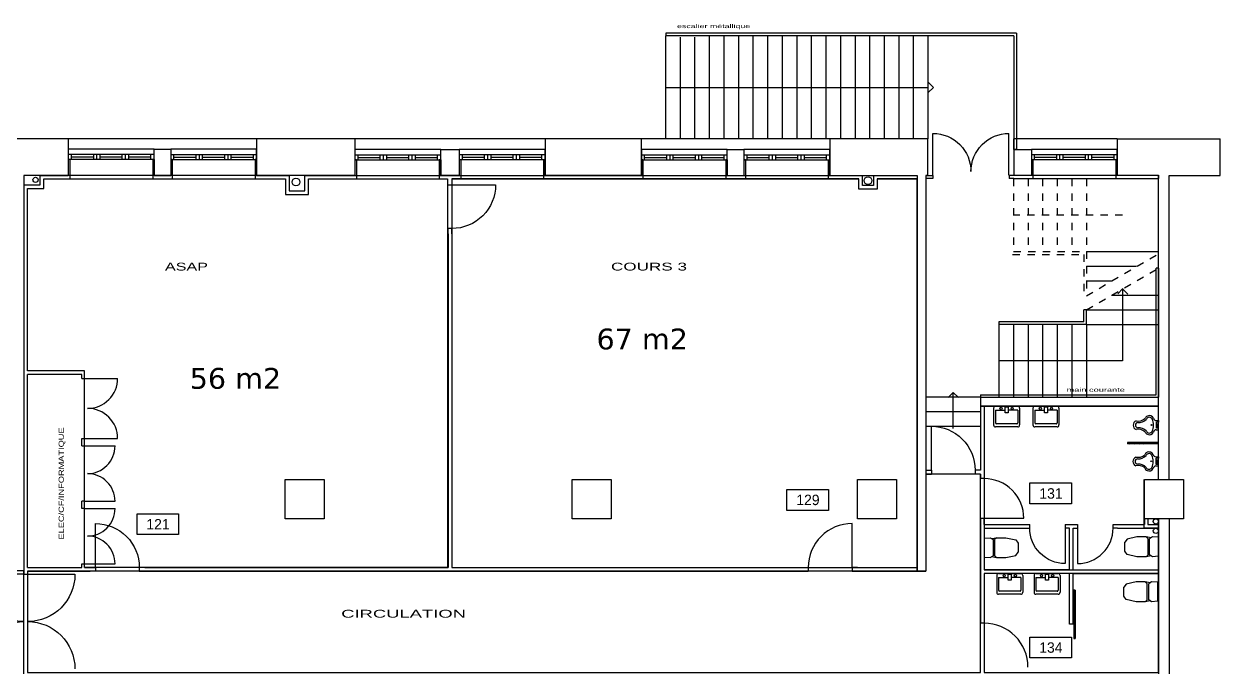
# Model space of a CAD drawing. Extents: x -18.1 to 35.5, y -13.5 to 10.2.
# Drawn here: x 12.5 to 35.47, y -2.19 to 10.15 of the extents above; entities that cross this region are included whole.
import ezdxf

# ---------------------------------------------------------------- set-up
doc = ezdxf.new("R2010")
doc.units = 0
doc.header["$MEASUREMENT"] = 0
doc.linetypes.add('_DASHED', pattern=[0.282222, 0.141111, -0.141111])
doc.linetypes.add('TRAIT_PLEIN', pattern=[0])
for name, color, linetype in [('CAPACITE', 5, 'CONTINUOUS'), ('CLOIS1', 2, 'TRAIT_PLEIN'), ('ESCALIERS', 3, 'TRAIT_PLEIN'), ('MURS1', 7, 'TRAIT_PLEIN'), ('PORTE', 3, 'TRAIT_PLEIN'), ('SANITAIRE', 6, 'TRAIT_PLEIN'), ('SPACES', 150, 'TRAIT_PLEIN'), ('TEXTES', 6, 'TRAIT_PLEIN'), ('VITRE', 1, 'TRAIT_PLEIN')]:
    doc.layers.add(name, color=color, linetype=linetype)

msp = doc.modelspace()

# ---------------------------------------------------------------- hatches: boundary and pattern name
at = {"layer": 'CLOIS1'}
h = msp.add_hatch(dxfattribs=at)
h.set_pattern_fill('ANSI31', color=256, scale=0.5, style=0)
edge = h.paths.add_edge_path()
edge.add_line((34.29167, 2.12256), (33.69271, 2.12256))
edge.add_line((33.69271, 2.12256), (33.69271, 2.09256))
edge.add_line((34.29167, 2.09256), (33.69271, 2.09256))
edge.add_line((34.29167, 2.09256), (34.29167, 2.12256))

# ---------------------------------------------------------------- linework, layer by layer
for p, q in [((13.38043, 7.54966), (13.35043, 7.54966)), ((13.35043, 7.54966), (13.35043, 7.24966)), ((13.38043, 7.54966), (13.38043, 7.17966)), ((15.00043, 7.54966), (14.97043, 7.54966)), ((14.97043, 7.54966), (14.97043, 7.17966)), ((15.00043, 7.54966), (15.00043, 7.24966)), ((15.34751, 7.54966), (15.31751, 7.54966)), ((15.31751, 7.54966), (15.31751, 7.24701)), ((15.34751, 7.54966), (15.34751, 7.17966)), ((16.96752, 7.54966), (16.93752, 7.54966)), ((16.93752, 7.54966), (16.93752, 7.17966)), ((16.96752, 7.54966), (16.96752, 7.24966)), ((18.88593, 7.54259), (18.85593, 7.54259)), ((18.85593, 7.54259), (18.85593, 7.24701)), ((18.88593, 7.54259), (18.88593, 7.17966)), ((20.50593, 7.54259), (20.47593, 7.54259)), ((20.47593, 7.54259), (20.47593, 7.17966)), ((20.50593, 7.54259), (20.50593, 7.24259)), ((20.88673, 7.54259), (20.85673, 7.54259)), ((20.85673, 7.54259), (20.85673, 7.24259)), ((20.88673, 7.54259), (20.88673, 7.17966)), ((22.50673, 7.54259), (22.47673, 7.54259)), ((22.47673, 7.54259), (22.47673, 7.17966)), ((22.50673, 7.54259), (22.50673, 7.24966)), ((24.38751, 7.54259), (24.35751, 7.54259)), ((24.35751, 7.54259), (24.35751, 7.24259)), ((24.38751, 7.54259), (24.38751, 7.17966)), ((26.00751, 7.54259), (25.97751, 7.54259)), ((25.97751, 7.54259), (25.97751, 7.17966)), ((26.00751, 7.54259), (26.00751, 7.24259)), ((26.35751, 7.54259), (26.32751, 7.54259)), ((26.32751, 7.54259), (26.32751, 7.24966)), ((26.35751, 7.54259), (26.35751, 7.17966)), ((27.94751, 7.54259), (27.94751, 7.17966)), ((27.94751, 7.54259), (27.97751, 7.54259)), ((27.97751, 7.54259), (27.97751, 7.24259)), ((31.8475, 7.54259), (31.87751, 7.54259)), ((31.84751, 7.5426), (31.84751, 7.25008)), ((31.87751, 7.54259), (31.87751, 7.18455)), ((33.4975, 7.54259), (33.4675, 7.54259)), ((33.4675, 7.54259), (33.4675, 7.18455)), ((33.4975, 7.54259), (33.4975, 7.25008)), ((12.81148, 7.06591), (12.81148, 7.24701)), ((12.81148, 7.24701), (13.35043, 7.24701)), ((12.88148, 6.9959), (12.88148, 7.17966)), ((12.88148, 7.17966), (13.38043, 7.17966)), ((13.35043, 7.24966), (13.35043, 7.24966)), ((13.38043, 7.17966), (14.97043, 7.17966)), ((14.97043, 7.17966), (15.34751, 7.17966)), ((15.00043, 7.24701), (15.31751, 7.24701)), ((15.34751, 7.17966), (16.93167, 7.17966)), ((16.93167, 7.17966), (17.51954, 7.17966)), ((16.96752, 7.24701), (17.58954, 7.24701)), ((17.51954, 7.17966), (17.51954, 6.8819)), ((17.58954, 7.24701), (17.58954, 6.9519)), ((17.89252, 6.9519), (17.89252, 7.24701)), ((17.89252, 7.24701), (18.85593, 7.24701)), ((17.96252, 6.8819), (17.96278, 7.17966)), ((17.96278, 7.17966), (18.88593, 7.17966)), ((18.88593, 7.17966), (20.47593, 7.17966)), ((20.47593, 7.17966), (20.63628, 7.17966)), ((20.85673, 7.24259), (20.50593, 7.24259)), ((20.63628, 7.17966), (20.63628, 7.06815)), ((20.71593, 7.24259), (20.64593, 7.24259)), ((20.71593, 7.17966), (20.71593, 7.06815)), ((20.71593, 7.17966), (20.88673, 7.17966)), ((20.88673, 7.17966), (22.47673, 7.17966)), ((22.47673, 7.17966), (24.35751, 7.17966)), ((22.50672, 7.24259), (22.50672, 7.24259)), ((24.35751, 7.24259), (22.50672, 7.24259)), ((22.50674, 7.24259), (24.35751, 7.24259)), ((24.35751, 7.24966), (24.35751, 7.24966)), ((24.35751, 7.24259), (24.35751, 7.24259)), ((24.35751, 7.17966), (24.38751, 7.17966)), ((24.38751, 7.17966), (25.97751, 7.17966)), ((25.97751, 7.17966), (26.00751, 7.17966)), ((25.97917, 7.17966), (26.35751, 7.17966)), ((26.00751, 7.24259), (26.32751, 7.24259)), ((26.35751, 7.17966), (27.94751, 7.17966)), ((27.94751, 7.17966), (28.53229, 7.17966)), ((27.97751, 7.24259), (28.603, 7.24259)), ((28.533, 6.98587), (28.53229, 7.17966)), ((28.603, 7.05587), (28.603, 7.24259)), ((28.81585, 7.24259), (28.81585, 7.05587)), ((28.81585, 7.24259), (29.65251, 7.24259)), ((28.88711, 7.17966), (28.88585, 6.98587)), ((28.88711, 7.17941), (29.65251, 7.17964)), ((29.65251, 7.24259), (29.65253, 7.17964)), ((29.82251, 7.24701), (29.95714, 7.24701)), ((29.82251, 7.24701), (29.82251, 7.18455)), ((29.95714, 7.18455), (29.82251, 7.18455)), ((29.95714, 7.24701), (29.95714, 7.18455)), ((31.41892, 7.25008), (31.84751, 7.25008)), ((31.41892, 7.25008), (31.41892, 7.18455)), ((31.41892, 7.25008), (31.50719, 7.25008)), ((31.51251, 7.18455), (31.41892, 7.18455)), ((31.50719, 7.25008), (31.51251, 7.25008)), ((31.51251, 7.25008), (31.84751, 7.25008)), ((31.51251, 7.18455), (31.87987, 7.18455)), ((31.87987, 7.18455), (34.29251, 7.18455)), ((33.4975, 7.25008), (34.29251, 7.25008)), ((34.29251, 7.25008), (34.29251, 7.18455)), ((12.49752, 7.06591), (12.81148, 7.06591)), ((12.49752, 7.06591), (12.49752, -0.40799)), ((12.56752, 6.9959), (12.88148, 6.9959)), ((12.56752, 3.49597), (12.56752, 6.9959)), ((17.58954, 6.9519), (17.89252, 6.9519)), ((20.63628, 7.06815), (20.71593, 7.06815)), ((28.88585, 6.98587), (28.533, 6.98587)), ((28.81585, 7.05587), (28.603, 7.05587)), ((17.51954, 6.8819), (17.96252, 6.8819)), ((20.71593, 6.22761), (20.64593, 6.22761)), ((20.64593, 6.12259), (20.64593, 6.22761)), ((20.71593, 6.12259), (20.71593, 6.22761)), ((20.64593, 6.12259), (20.64593, -0.27729)), ((20.71593, 6.12259), (20.71593, -0.27729)), ((13.66368, 3.49597), (12.56752, 3.49597)), ((13.66368, 3.35122), (13.66368, 3.49597)), ((12.56752, -0.27729), (12.56752, 3.42597)), ((13.61119, 3.42597), (12.56752, 3.42597)), ((13.61119, 3.35122), (13.61119, 3.42597)), ((13.61119, 3.35122), (13.66368, 3.35122)), ((30.94075, 2.81749), (30.87075, 2.81749)), ((30.87075, 2.81749), (30.87075, 1.59046)), ((30.94075, 2.81749), (30.94075, 1.52046)), ((13.61119, 2.19745), (13.66368, 2.19745)), ((13.61119, 2.05388), (13.61119, 2.19745)), ((13.66368, 2.05388), (13.66368, 2.19745)), ((33.69271, 2.12256), (33.69271, 2.09256)), ((34.29167, 2.12256), (33.69271, 2.12256)), ((34.29167, 2.09256), (33.69271, 2.09256)), ((34.29167, 2.09256), (34.29167, 2.12256)), ((13.61119, 2.05388), (13.66368, 2.05388)), ((29.82251, 1.59046), (29.82251, 1.59046)), ((29.82251, 1.59046), (29.82251, 1.51081)), ((29.82251, 1.59046), (29.92695, 1.59046)), ((29.82251, 1.52046), (29.82251, 1.52046)), ((29.82251, 1.51081), (29.92695, 1.51081)), ((29.92695, 1.59046), (29.92695, 1.51081)), ((30.87075, 1.59046), (30.76749, 1.59046)), ((30.76749, 1.59046), (30.76749, 1.51081)), ((30.87075, 1.51081), (30.76749, 1.51081)), ((30.87075, 1.51081), (30.87075, 1.42545)), ((30.94075, 1.42545), (30.87075, 1.42545)), ((30.94075, 1.52046), (30.94075, 1.42545)), ((13.66368, 0.99153), (13.61119, 0.99153)), ((13.61119, 0.85388), (13.61119, 0.99153)), ((13.66368, 0.85388), (13.66368, 0.99153)), ((13.66368, 0.85388), (13.61119, 0.85388)), ((30.87075, 0.66495), (30.87075, -1.24548)), ((30.87075, 0.66495), (30.94075, 0.66495)), ((30.94075, 0.54611), (30.94075, 0.66495)), ((30.94075, 0.54611), (31.73102, 0.54611)), ((30.94075, 0.47611), (30.94075, -0.32454)), ((30.94075, 0.47611), (31.73102, 0.47611)), ((31.73102, 0.54611), (31.81603, 0.54611)), ((31.73102, 0.47611), (31.81603, 0.47611)), ((31.81603, 0.47611), (31.81603, 0.54611)), ((32.49647, 0.54611), (32.49647, 0.47611)), ((32.49647, 0.54611), (32.73556, 0.54611)), ((32.58102, 0.47611), (32.49647, 0.47611)), ((32.58102, 0.54611), (32.65102, 0.54611)), ((32.58102, -0.32454), (32.58102, 0.47611)), ((32.65101, 0.47611), (32.73556, 0.47611)), ((32.65102, -0.32454), (32.65102, 0.47611)), ((32.73556, 0.54611), (32.73556, 0.47611)), ((33.416, 0.47611), (33.416, 0.54611)), ((33.416, 0.54611), (34.01751, 0.54611)), ((33.50102, 0.47611), (33.416, 0.47611)), ((33.50102, 0.47611), (34.29252, 0.47611)), ((34.08751, 0.65701), (34.01751, 0.65701)), ((34.01751, 0.65701), (34.01751, 0.54611)), ((34.08751, 0.65701), (34.08751, 0.54611)), ((34.08751, 0.54611), (34.29252, 0.54611)), ((34.29252, 0.47611), (34.29252, 0.54611)), ((13.61119, -0.20847), (13.66368, -0.20847)), ((13.61119, -0.21007), (13.61119, -0.20847)), ((13.61119, -0.27729), (13.61119, -0.21007)), ((13.66368, -0.21066), (13.66368, -0.20847)), ((13.66368, -0.27729), (13.66368, -0.21066)), ((12.49752, -0.40799), (12.56752, -0.40799)), ((12.56752, -0.27729), (13.61119, -0.27729)), ((12.56752, -0.34729), (13.76751, -0.34729)), ((12.56752, -0.34729), (12.56752, -0.40799)), ((13.59092, -0.27729), (13.59092, -0.27729)), ((13.66368, -0.27729), (13.76751, -0.27729)), ((13.76751, -0.27729), (13.87195, -0.27729)), ((13.87195, -0.34729), (13.76751, -0.34729)), ((13.87195, -0.27729), (13.87195, -0.34729)), ((14.81751, -0.27729), (14.7125, -0.27729)), ((14.7125, -0.27729), (14.7125, -0.34729)), ((14.7125, -0.34729), (14.81751, -0.34729)), ((14.81751, -0.27729), (20.64593, -0.27729)), ((14.81751, -0.34729), (27.56253, -0.34729)), ((20.71593, -0.27729), (27.45752, -0.27729)), ((27.45752, -0.27729), (27.56253, -0.27729)), ((27.56253, -0.27729), (27.56253, -0.34729)), ((28.50751, -0.27729), (28.40308, -0.27729)), ((28.40308, -0.27729), (28.40308, -0.34729)), ((28.40308, -0.34729), (29.65184, -0.34729)), ((28.50751, -0.27729), (29.65184, -0.27729)), ((29.65184, -0.34729), (29.65184, -0.27729)), ((32.58102, -0.32454), (30.94075, -0.32454)), ((30.94075, -0.39454), (30.94075, -1.24548)), ((32.58102, -0.39454), (30.94075, -0.39454)), ((32.58102, -1.36718), (32.58102, -0.39454)), ((32.65102, -0.32454), (34.29252, -0.32454)), ((32.65102, -1.36718), (32.65102, -0.39454)), ((32.65102, -0.39454), (34.29252, -0.39454)), ((34.29252, -0.39454), (34.29252, -0.32454)), ((30.87075, -1.24548), (30.87075, -1.3505)), ((30.94075, -1.3505), (30.87075, -1.3505)), ((30.94075, -1.24548), (30.94075, -1.3505)), ((32.65102, -1.36718), (32.58102, -1.36718))]:
    msp.add_line(p, q, dxfattribs=at)
for centre, major_axis, start_param, end_param in [((12.72129, 7.16054), (-0.03536, 0.03536), -0.78539816, 5.49778714), ((17.72295, 7.11913), (-0.05303, 0.05303), -0.78539816, 5.49778714), ((28.71003, 7.14608), (-0.05303, 0.05303), -0.78539816, 5.49778714), ((34.23701, 0.60343), (0.03536, 0.03536), 0.7853981633975377, 7.068583470577124), ((34.23896, 0.42356), (0.03536, 0.03536), 0.7853981633975381, 7.068583470577124)]:
    msp.add_ellipse(centre, major_axis=major_axis, ratio=1, start_param=start_param, end_param=end_param, dxfattribs=at)
at = {"layer": 'ESCALIERS'}
for p, q in [((24.82693, 9.97615), (24.82693, 9.92615)), ((31.56251, 9.97615), (24.82693, 9.97615)), ((24.82693, 7.94701), (24.82693, 9.92615)), ((31.51251, 9.92615), (24.82693, 9.92615)), ((25.10693, 7.94701), (25.10693, 9.89864)), ((25.38693, 7.94701), (25.38693, 9.89864)), ((25.66693, 7.94701), (25.66693, 9.92615)), ((25.94693, 7.94701), (25.94693, 9.92615)), ((26.22693, 7.94701), (26.22693, 9.92615)), ((26.50693, 7.94701), (26.50693, 9.92615)), ((26.78693, 7.94701), (26.78693, 9.92615)), ((27.06693, 7.94701), (27.06693, 9.92615)), ((27.34693, 7.94701), (27.34693, 9.92615)), ((27.62693, 7.94701), (27.62693, 9.92615)), ((27.90693, 7.94701), (27.90693, 9.92615)), ((28.18693, 7.94701), (28.18693, 9.92615)), ((28.46693, 7.94701), (28.46693, 9.92615)), ((28.74693, 7.94701), (28.74693, 9.92615)), ((29.02693, 7.94701), (29.02693, 9.92615)), ((29.30693, 7.94701), (29.30693, 9.92615)), ((29.58693, 7.94701), (29.58693, 9.92615)), ((29.86692, 7.94701), (29.86692, 9.92615)), ((31.51251, 9.92615), (31.51251, 7.75099)), ((31.56251, 9.97615), (31.56251, 7.75099)), ((29.96693, 8.93658), (29.85947, 9.04403)), ((24.82693, 8.93658), (29.86692, 8.93658)), ((29.96693, 8.93658), (29.86692, 8.8364)), ((31.51251, 7.75099), (31.56251, 7.75099)), ((32.90362, 5.78455), (34.29473, 5.78455)), ((32.90362, 5.50455), (33.86789, 5.50455)), ((34.29473, 5.46546), (34.24473, 5.46546)), ((34.24473, 3.03749), (34.24473, 5.46546)), ((34.29473, 2.98749), (34.29473, 5.46546)), ((32.89917, 5.22455), (33.39397, 5.22455)), ((33.59942, 5.07375), (33.59942, 3.68749)), ((33.38859, 4.94749), (34.29473, 4.94749)), ((32.90362, 4.66749), (32.85362, 4.66749)), ((32.85362, 4.43749), (32.85362, 4.66749)), ((32.90362, 4.66749), (34.29473, 4.66749)), ((32.90362, 4.38749), (32.90362, 4.66749)), ((31.22255, 4.43749), (31.22255, 4.38749)), ((32.85362, 4.43749), (31.22255, 4.43749)), ((31.22255, 4.38749), (31.22255, 2.98749)), ((32.90362, 4.38749), (31.22255, 4.38749)), ((31.50362, 4.38749), (31.50362, 2.98749)), ((31.78362, 4.38749), (31.78362, 2.98749)), ((31.78362, 4.38749), (31.78362, 2.98749)), ((32.06362, 4.38749), (32.06362, 2.98749)), ((32.34362, 4.38749), (32.34362, 2.98749)), ((32.62362, 4.38749), (32.62362, 2.98749)), ((32.89917, 4.38749), (34.29473, 4.38749)), ((32.90362, 4.38749), (32.90362, 2.98749)), ((33.59942, 3.68749), (31.23523, 3.68749)), ((30.8737, 2.98749), (29.82251, 2.98749)), ((30.3481, 3.08263), (30.2518, 2.98633)), ((30.3481, 2.38749), (30.3481, 3.08263)), ((30.3481, 3.08263), (30.44525, 2.98549)), ((30.8737, 3.03749), (30.8737, 2.98749)), ((30.8737, 3.03749), (34.24473, 3.03749)), ((30.8737, 2.98749), (34.29473, 2.98749)), ((30.8737, 2.70749), (29.82251, 2.70749)), ((30.8737, 2.42749), (29.82251, 2.42749))]:
    msp.add_line(p, q, dxfattribs=at)
at = {"layer": 'ESCALIERS', "linetype": '_DASHED'}
for p, q in [((31.50362, 7.18455), (31.50362, 5.78455)), ((31.78362, 7.18455), (31.78362, 5.78455)), ((32.06362, 7.18455), (32.06362, 5.78455)), ((32.34362, 7.18455), (32.34362, 5.78455)), ((32.62362, 7.18455), (32.62362, 5.78455)), ((32.90362, 7.18455), (32.90362, 5.78455)), ((33.59942, 6.48455), (31.50362, 6.48455)), ((31.50362, 5.78455), (32.90362, 5.78455)), ((32.90362, 5.78455), (32.90362, 4.93783)), ((32.90362, 4.93783), (34.31095, 5.75036)), ((31.48801, 5.72993), (32.85362, 5.72993)), ((32.85362, 5.72993), (32.85362, 4.89321)), ((32.90362, 4.66749), (34.31095, 5.48001)), ((33.60729, 5.07375), (33.48451, 4.95097)), ((33.59845, 5.06865), (33.71999, 4.94711))]:
    msp.add_line(p, q, dxfattribs=at)
at = {"layer": 'MURS1'}
for p, q in [((12.49752, 7.94755), (10.33752, 7.94755)), ((13.34752, 7.94701), (12.49752, 7.94701)), ((16.96751, 7.94701), (13.34752, 7.94701)), ((13.35043, 7.94701), (13.35043, 7.24701)), ((16.96751, 7.94701), (16.96751, 7.24701)), ((18.85751, 7.94701), (16.96751, 7.94701)), ((18.85593, 7.94701), (18.85593, 7.24701)), ((18.85593, 7.94701), (18.85593, 7.24701)), ((22.50672, 7.94701), (18.85751, 7.94701)), ((22.50672, 7.94701), (22.50672, 7.24701)), ((24.35751, 7.94701), (22.50672, 7.94701)), ((27.97751, 7.94701), (24.35751, 7.94701)), ((24.35751, 7.24701), (24.35751, 7.94701)), ((27.97751, 7.94701), (27.97751, 7.24701)), ((29.86251, 7.94701), (27.97751, 7.94701)), ((29.86031, 7.24701), (29.86031, 7.94701)), ((33.4975, 7.94701), (31.51251, 7.94701)), ((31.51251, 7.74259), (31.51251, 7.94701)), ((33.4975, 7.94701), (33.4975, 7.25008)), ((33.4975, 7.94701), (35.47226, 7.94701)), ((35.47226, 7.24701), (35.47226, 7.94701)), ((13.35043, 7.74966), (13.35043, 7.24966)), ((13.35043, 7.74966), (13.35043, 7.74966)), ((15.00043, 7.74966), (13.35043, 7.74966)), ((15.00043, 7.74966), (15.31751, 7.74966)), ((15.00043, 7.24701), (15.00043, 7.74966)), ((15.31751, 7.74966), (15.31751, 7.24701)), ((16.96751, 7.74966), (15.31751, 7.74966)), ((16.96751, 7.24966), (16.96751, 7.74966)), ((16.96751, 7.74966), (16.96751, 7.74966)), ((16.96751, 7.24966), (16.96751, 7.74966)), ((18.85593, 7.74259), (18.85593, 7.74259)), ((20.50593, 7.74259), (18.85593, 7.74259)), ((20.50593, 7.74259), (20.85672, 7.74259)), ((20.50593, 7.24259), (20.50593, 7.74259)), ((20.85672, 7.74259), (20.85672, 7.24259)), ((22.50672, 7.74259), (20.85672, 7.74259)), ((22.50672, 7.24259), (22.50672, 7.74259)), ((22.50672, 7.74259), (22.50672, 7.74259)), ((22.50672, 7.24259), (22.50672, 7.74259)), ((24.35751, 7.74259), (24.35751, 7.24259)), ((24.35751, 7.74259), (24.35751, 7.74259)), ((24.35751, 7.74259), (24.35751, 7.24259)), ((26.00751, 7.74259), (24.35751, 7.74259)), ((26.00751, 7.74259), (26.32751, 7.74259)), ((26.00751, 7.24259), (26.00751, 7.74259)), ((26.32751, 7.74259), (26.32751, 7.24259)), ((27.97751, 7.74259), (26.32751, 7.74259)), ((27.97751, 7.24259), (27.97751, 7.74259)), ((27.97751, 7.74259), (27.97751, 7.74259)), ((27.97751, 7.24259), (27.97751, 7.74259)), ((31.51251, 7.74259), (31.8475, 7.74259)), ((31.51251, 7.74259), (31.51251, 7.25008)), ((31.8475, 7.74259), (31.84751, 7.25008)), ((33.4975, 7.74259), (31.8475, 7.74259)), ((33.4975, 7.74259), (33.4975, 7.74259)), ((33.4975, 7.25008), (33.4975, 7.74259)), ((12.49752, 7.24701), (12.49752, -0.34299)), ((18.85593, 7.24701), (12.49752, 7.24701)), ((18.85593, 7.24701), (20.50593, 7.24259)), ((20.50593, 7.24259), (20.85672, 7.24259)), ((20.85672, 7.24259), (24.35751, 7.24259)), ((24.35751, 7.24259), (26.00751, 7.24259)), ((26.00751, 7.24259), (26.32751, 7.24259)), ((26.32751, 7.24259), (27.97751, 7.24259)), ((27.97751, 7.24259), (29.65251, 7.24259)), ((29.65251, 7.24259), (29.65251, -0.34729)), ((29.86031, 7.24701), (29.82251, 7.24701)), ((29.82251, 7.24701), (29.82251, -0.34729)), ((31.51251, 7.25008), (34.29251, 7.25008)), ((34.29251, 1.40701), (34.29251, 7.25008)), ((34.49251, 1.40701), (34.49251, 7.24701)), ((34.49251, 7.24701), (35.47226, 7.24701)), ((30.87075, 2.98749), (30.87075, 2.81749)), ((30.87075, 2.98749), (34.29251, 2.98749)), ((30.87075, 2.81749), (34.29251, 2.81749)), ((17.5175, 0.65701), (17.5175, 1.40701)), ((17.5175, 1.40701), (18.2675, 1.40701)), ((18.2675, 1.40701), (18.2675, 0.65701)), ((23.02959, 0.65701), (23.02959, 1.40701)), ((23.02959, 1.40701), (23.77959, 1.40701)), ((23.77959, 1.40701), (23.77959, 0.65701)), ((28.50751, 0.65701), (28.50751, 1.40701)), ((28.50751, 1.40701), (29.25752, 1.40701)), ((29.25752, 1.40701), (29.25752, 0.65701)), ((34.01751, 0.65701), (34.01751, 1.40701)), ((34.01751, 1.40701), (34.76751, 1.40701)), ((34.29251, 1.40701), (34.49251, 1.40701)), ((34.76751, 1.40701), (34.76751, 0.65701)), ((18.2675, 0.65701), (17.5175, 0.65701)), ((23.77959, 0.65701), (23.02959, 0.65701)), ((29.25752, 0.65701), (28.50751, 0.65701)), ((34.76751, 0.65701), (34.01751, 0.65701)), ((34.49252, 0.65701), (34.29252, 0.65701)), ((34.29252, 0.65701), (34.29252, -3.93531)), ((34.49252, 0.65701), (34.49252, -3.93531)), ((29.65251, -0.34729), (29.82251, -0.34729))]:
    msp.add_line(p, q, dxfattribs=at)
at = {"layer": 'PORTE'}
for p, q in [((29.95714, 7.24701), (29.95714, 8.05296)), ((31.41788, 7.25042), (31.41788, 8.05296)), ((20.71593, 7.06815), (21.55705, 7.06815)), ((13.66368, 3.35122), (14.29757, 3.35122)), ((29.92695, 1.59046), (29.92695, 2.43158)), ((13.66368, 2.19745), (14.29757, 2.19745)), ((13.66368, 2.05388), (14.24735, 2.05388)), ((13.66368, 0.99153), (14.24735, 0.99153)), ((13.66368, 0.85388), (14.24735, 0.85388)), ((13.87195, -0.27729), (13.87195, 0.56383)), ((28.40308, -0.27729), (28.40308, 0.56383)), ((30.94075, 0.66495), (31.70177, 0.66495)), ((32.49647, 0.47611), (32.49647, -0.2048)), ((32.73556, 0.47611), (32.73556, -0.2048)), ((13.66368, -0.20847), (14.24735, -0.20847)), ((12.49752, -0.40799), (11.59252, -0.40799)), ((12.56752, -0.40799), (13.47752, -0.40799)), ((32.69174, -0.71652), (32.66174, -0.71652)), ((32.66174, -0.71652), (32.66174, -1.64399)), ((32.69174, -0.71652), (32.69174, -1.64399)), ((32.66174, -1.64399), (32.69174, -1.64399))]:
    msp.add_line(p, q, dxfattribs=at)
at = {"layer": 'PORTE', "extrusion": (0, 0, -1)}
for centre, major_axis, start_param, end_param in [((29.95714, 7.32259), (0.51645, 0.51645), -0.78539811, 0.78539825), ((31.41788, 7.32259), (-0.51645, 0.51645), 5.49778714, 7.06858352), ((20.71593, 7.06815), (0.59476, 0.59476), 0.78539822, 2.35619458), ((29.92695, 1.59046), (0.59476, 0.59476), -0.78539811, 0.78539825), ((13.87195, -0.27729), (-0.59476, 0.59476), 0.78539822, 2.35619458), ((32.49647, 0.47611), (0.48147, 0.48147), 2.35619454, 3.9269909), ((12.50252, -0.40799), (-0.64347, 0.64347), 3.92699082, 5.4977872), ((12.56752, -0.40799), (-0.64347, 0.64347), 2.35619451, 3.92699082), ((12.50252, -2.22799), (-0.64347, 0.64347), 5.4977872, 7.06858356), ((12.56752, -2.22799), (-0.64347, 0.64347), 0.78539825, 2.35619451)]:
    msp.add_ellipse(centre, major_axis=major_axis, ratio=1, start_param=start_param, end_param=end_param, dxfattribs=at)
at = {"layer": 'PORTE'}
for centre, major_axis, start_param, end_param in [((13.72068, 3.35122), (0.40792, 0.40792), 3.92699082, 5.4977872), ((13.72068, 2.19745), (-0.40792, 0.40792), 3.92699087, 5.49778723), ((13.71617, 2.05388), (0.3756, 0.3756), 3.92699082, 5.4977872), ((13.71617, 0.99153), (-0.3756, 0.3756), 3.92699087, 5.49778723), ((30.94075, 0.66495), (-0.53812, 0.53812), 3.92699087, 5.49778723), ((13.71617, 0.85388), (0.3756, 0.3756), 3.92699082, 5.4977872), ((28.40308, -0.27729), (-0.59476, 0.59476), -0.78539811, 0.78539825), ((32.73556, 0.47611), (-0.48147, 0.48147), 2.35619454, 3.9269909), ((13.71617, -0.20847), (-0.3756, 0.3756), 3.92699087, 5.49778723), ((30.94075, -2.19104), (-0.59476, 0.59476), 3.92699087, 5.49778723)]:
    msp.add_ellipse(centre, major_axis=major_axis, ratio=1, start_param=start_param, end_param=end_param, dxfattribs=at)
at = {"layer": 'SANITAIRE'}
for p, q in [((31.12181, 2.77749), (31.12181, 2.45749)), ((31.15753, 2.81749), (31.5861, 2.81749)), ((31.34324, 2.68949), (31.34324, 2.80149)), ((31.34324, 2.80149), (31.40038, 2.80149)), ((31.40038, 2.80149), (31.40038, 2.68949)), ((31.62181, 2.77749), (31.62181, 2.45749)), ((31.87807, 2.77749), (31.87807, 2.45749)), ((31.91379, 2.81749), (32.34236, 2.81749)), ((32.0995, 2.68949), (32.0995, 2.80149)), ((32.0995, 2.80149), (32.15665, 2.80149)), ((32.15665, 2.80149), (32.15665, 2.68949)), ((32.37808, 2.77749), (32.37808, 2.45749)), ((31.15753, 2.73749), (31.15753, 2.49749)), ((31.15753, 2.73749), (31.34324, 2.73749)), ((31.40038, 2.68949), (31.34324, 2.68949)), ((31.5861, 2.73749), (31.40038, 2.73749)), ((31.5861, 2.73749), (31.5861, 2.49749)), ((31.91379, 2.73749), (31.91379, 2.49749)), ((31.91379, 2.73749), (32.0995, 2.73749)), ((32.15665, 2.68949), (32.0995, 2.68949)), ((32.34236, 2.73749), (32.15665, 2.73749)), ((32.34236, 2.73749), (32.34236, 2.49749)), ((34.24327, 2.54016), (34.29167, 2.54016)), ((34.29167, 2.54027), (34.29167, 2.51277)), ((31.5861, 2.41749), (31.15753, 2.41749)), ((31.56824, 2.47749), (31.17538, 2.47749)), ((32.34236, 2.41749), (31.91379, 2.41749)), ((32.3245, 2.47749), (31.93165, 2.47749)), ((34.24327, 2.36496), (34.29167, 2.36496)), ((34.29167, 2.51277), (34.24917, 2.51277)), ((34.24917, 2.39235), (34.24917, 2.51277)), ((34.24917, 2.48027), (34.29167, 2.48027)), ((34.24917, 2.42485), (34.29167, 2.42485)), ((34.29167, 2.39235), (34.24917, 2.39235)), ((34.27747, 2.42485), (34.27747, 2.48027)), ((34.29167, 2.42485), (34.29167, 2.48027)), ((34.29167, 2.36485), (34.29167, 2.39235)), ((34.23848, 1.84402), (34.28688, 1.84402)), ((34.28688, 1.84413), (34.28688, 1.81663)), ((34.23848, 1.66882), (34.28688, 1.66882)), ((34.28688, 1.81663), (34.24438, 1.81663)), ((34.24438, 1.69621), (34.24438, 1.81663)), ((34.24438, 1.78413), (34.28688, 1.78413)), ((34.24438, 1.72871), (34.28688, 1.72871)), ((34.28688, 1.69621), (34.24438, 1.69621)), ((34.27268, 1.72871), (34.27268, 1.78413)), ((34.28688, 1.72871), (34.28688, 1.78413)), ((34.28688, 1.66871), (34.28688, 1.69621)), ((30.94075, 0.28442), (31.0593, 0.29243)), ((30.94075, 0.28442), (30.94075, -0.08143)), ((31.0593, 0.29243), (31.11397, 0.25617)), ((31.08663, 0.2743), (31.18015, 0.29243)), ((31.11397, 0.25617), (31.11397, -0.05319)), ((31.18015, 0.29243), (31.14274, 0.25495)), ((31.14274, 0.25495), (31.14274, -0.05196)), ((31.18015, 0.29243), (31.35887, 0.29243)), ((31.35887, 0.29243), (31.54641, 0.24929)), ((31.54641, 0.24929), (31.59161, 0.18885)), ((33.68686, 0.26624), (33.64166, 0.2058)), ((33.8744, 0.30937), (33.68686, 0.26624)), ((34.05312, 0.30937), (33.8744, 0.30937)), ((34.14664, 0.29125), (34.05312, 0.30937)), ((34.05312, 0.30937), (34.09053, 0.2719)), ((34.09053, -0.03502), (34.09053, 0.2719)), ((34.17397, 0.30937), (34.1193, 0.27312)), ((34.1193, -0.03624), (34.1193, 0.27312)), ((34.29252, 0.30137), (34.17397, 0.30937)), ((34.29252, -0.06449), (34.29252, 0.30137)), ((31.54641, -0.0463), (31.59161, 0.01414)), ((31.59161, 0.18885), (31.59161, 0.01414)), ((33.64166, 0.03108), (33.64166, 0.2058)), ((33.68686, -0.02936), (33.64166, 0.03108)), ((30.94075, -0.08143), (31.0593, -0.08944)), ((31.0593, -0.08944), (31.11397, -0.05319)), ((31.08663, -0.07131), (31.18015, -0.08944)), ((31.18015, -0.08944), (31.14274, -0.05196)), ((31.18015, -0.08944), (31.35887, -0.08944)), ((31.35887, -0.08944), (31.54641, -0.0463)), ((33.8744, -0.07249), (33.68686, -0.02936)), ((34.05312, -0.07249), (33.8744, -0.07249)), ((34.05312, -0.07249), (34.09053, -0.03502)), ((34.14664, -0.05437), (34.05312, -0.07249)), ((34.17397, -0.07249), (34.1193, -0.03624)), ((34.29252, -0.06449), (34.17397, -0.07249)), ((31.18306, -0.43454), (31.18306, -0.75454)), ((31.21877, -0.39454), (31.64735, -0.39454)), ((31.40449, -0.52254), (31.40449, -0.41054)), ((31.40449, -0.41054), (31.46163, -0.41054)), ((31.46163, -0.41054), (31.46163, -0.52254)), ((31.68306, -0.43454), (31.68306, -0.75454)), ((31.89993, -0.43454), (31.89993, -0.75454)), ((31.93565, -0.39454), (32.36422, -0.39454)), ((32.12136, -0.52254), (32.12136, -0.41054)), ((32.12136, -0.41054), (32.1785, -0.41054)), ((32.1785, -0.41054), (32.1785, -0.52254)), ((32.39993, -0.43454), (32.39993, -0.75454)), ((31.21877, -0.47454), (31.21877, -0.71454)), ((31.21877, -0.47454), (31.40449, -0.47454)), ((31.46163, -0.52254), (31.40449, -0.52254)), ((31.64735, -0.47454), (31.46163, -0.47454)), ((31.64735, -0.47454), (31.64735, -0.71454)), ((31.93565, -0.47454), (31.93565, -0.71454)), ((31.93565, -0.47454), (32.12136, -0.47454)), ((32.1785, -0.52254), (32.12136, -0.52254)), ((32.36422, -0.47454), (32.1785, -0.47454)), ((32.36422, -0.47454), (32.36422, -0.71454)), ((33.66991, -0.59801), (33.62471, -0.65845)), ((33.62471, -0.83317), (33.62471, -0.65845)), ((33.85745, -0.55488), (33.66991, -0.59801)), ((34.03617, -0.55488), (33.85745, -0.55488)), ((34.12968, -0.573), (34.03617, -0.55488)), ((34.03617, -0.55488), (34.07357, -0.59235)), ((34.07357, -0.89927), (34.07357, -0.59235)), ((34.15702, -0.55488), (34.10235, -0.59113)), ((34.10235, -0.90049), (34.10235, -0.59113)), ((34.27556, -0.56288), (34.15702, -0.55488)), ((34.27556, -0.92874), (34.27556, -0.56288)), ((31.64735, -0.79454), (31.21877, -0.79454)), ((31.62949, -0.73454), (31.23663, -0.73454)), ((32.36422, -0.79454), (31.93565, -0.79454)), ((32.34636, -0.73454), (31.9535, -0.73454)), ((33.66991, -0.89361), (33.62471, -0.83317)), ((33.85745, -0.93674), (33.66991, -0.89361)), ((34.03617, -0.93674), (34.07357, -0.89927)), ((34.12968, -0.91862), (34.03617, -0.93674)), ((34.15702, -0.93674), (34.10235, -0.90049)), ((34.03617, -0.93674), (33.85745, -0.93674)), ((34.27556, -0.92874), (34.15702, -0.93674))]:
    msp.add_line(p, q, dxfattribs=at)
for centre in [(34.15417, 2.45527), (34.14938, 1.75913)]:
    msp.add_circle(centre, 0.0073, dxfattribs=at)
for centre, radius, start, end in [((33.895, 2.45256), 0.0915, 112.713212, 247.080709), ((33.90317, 2.72195), 0.19059, 256.768076, 311.212385), ((33.90317, 2.72195), 0.21998, 267.872269, 314.911653), ((34.11317, 2.54351), 0.09142, 113.940638, 157.446853), ((34.11317, 2.54351), 0.06024, 28.675684, 157.44718), ((34.11317, 2.54351), 0.09181, 27.683504, 113.940378), ((33.92524, 2.45256), 0.26897, 333.536708, 26.46329), ((34.2434, 2.5894), 0.04904, 183.782341, 269.845129), ((33.895, 2.45256), 0.04956, 90.000005, 270), ((33.90317, 2.18317), 0.19059, 48.787613, 103.231912), ((33.90317, 2.18317), 0.21998, 45.088342, 92.127718), ((34.11317, 2.36161), 0.09142, 202.553149, 246.05935), ((34.11317, 2.36161), 0.06024, 202.552821, 331.324314), ((34.11317, 2.36161), 0.09181, 246.059623, 332.316494), ((34.2434, 2.31572), 0.04904, 90.154886, 176.21766), ((33.89021, 1.75642), 0.0915, 112.713212, 247.080709), ((33.89838, 2.02581), 0.19059, 256.768076, 311.212385), ((33.89838, 2.02581), 0.21998, 267.872269, 314.911653), ((34.10838, 1.84737), 0.09142, 113.940638, 157.446853), ((34.10838, 1.84737), 0.06024, 28.675684, 157.44718), ((34.10838, 1.84737), 0.09181, 27.683504, 113.940378), ((33.92045, 1.75642), 0.26897, 333.536708, 26.46329), ((34.23861, 1.89326), 0.04904, 183.782341, 269.845129), ((33.89021, 1.75642), 0.04956, 90.000005, 270), ((33.89838, 1.48703), 0.19059, 48.787613, 103.231912), ((33.89838, 1.48703), 0.21998, 45.088342, 92.127718), ((34.10838, 1.66547), 0.09142, 202.553149, 246.05935), ((34.10838, 1.66547), 0.06024, 202.552821, 331.324314), ((34.10838, 1.66547), 0.09181, 246.059623, 332.316494), ((34.23861, 1.61958), 0.04904, 90.154886, 176.21766)]:
    msp.add_arc(centre, radius, start, end, dxfattribs=at)
for centre, major_axis, start_param, end_param in [((31.15753, 2.77749), (0, 0.04), 0.00000009, 1.57079634), ((31.26467, 2.77749), (0, 0.024), 3.14159265, 9.42477796), ((31.47895, 2.77749), (0, 0.024), 3.14159265, 9.42477796), ((31.5861, 2.77749), (0, 0.04), -1.57079627, 0.00000009), ((31.91379, 2.77749), (0, 0.04), 0.00000009, 1.57079634), ((32.02093, 2.77749), (0, 0.024), 3.14159265, 9.42477796), ((32.23522, 2.77749), (0, 0.024), 3.14159265, 9.42477796), ((32.34236, 2.77749), (0, 0.04), -1.57079627, 0.00000009), ((31.15753, 2.45749), (0, 0.04), 1.57079634, 3.14159265), ((31.17538, 2.49749), (0, 0.02), 1.57079634, 3.14159265), ((31.56824, 2.49749), (0, 0.02), 3.14159265, 4.71238903), ((31.5861, 2.45749), (0, 0.04), 3.14159265, 4.71238903), ((31.91379, 2.45749), (0, 0.04), 1.57079634, 3.14159265), ((31.93165, 2.49749), (0, 0.02), 1.57079634, 3.14159265), ((32.3245, 2.49749), (0, 0.02), 3.14159265, 4.71238903), ((32.34236, 2.45749), (0, 0.04), 3.14159265, 4.71238903), ((31.21877, -0.43454), (0, 0.04), 0.00000009, 1.57079634), ((31.32592, -0.43454), (0, 0.024), 3.14159265, 9.42477796), ((31.5402, -0.43454), (0, 0.024), 3.14159265, 9.42477796), ((31.64735, -0.43454), (0, 0.04), -1.57079627, 0.00000009), ((31.93565, -0.43454), (0, 0.04), 0.00000009, 1.57079634), ((32.04279, -0.43454), (0, 0.024), 3.14159265, 9.42477796), ((32.25708, -0.43454), (0, 0.024), 3.14159265, 9.42477796), ((32.36422, -0.43454), (0, 0.04), -1.57079627, 0.00000009), ((31.21877, -0.75454), (0, 0.04), 1.57079634, 3.14159265), ((31.23663, -0.71454), (0, 0.02), 1.57079634, 3.14159265), ((31.62949, -0.71454), (0, 0.02), 3.14159265, 4.71238903), ((31.64735, -0.75454), (0, 0.04), 3.14159265, 4.71238903), ((31.93565, -0.75454), (0, 0.04), 1.57079634, 3.14159265), ((31.9535, -0.71454), (0, 0.02), 1.57079634, 3.14159265), ((32.34636, -0.71454), (0, 0.02), 3.14159265, 4.71238903), ((32.36422, -0.75454), (0, 0.04), 3.14159265, 4.71238903)]:
    msp.add_ellipse(centre, major_axis=major_axis, ratio=0.8928575, start_param=start_param, end_param=end_param, dxfattribs=at)
at = {"layer": 'SPACES'}
for points in [[(12.56752, 6.9959), (12.88148, 6.9959), (12.88148, 7.17966), (17.51954, 7.17966), (17.51954, 6.9519), (17.51954, 6.8819), (17.96252, 6.88152), (17.96252, 7.17966), (20.63628, 7.17966), (20.63628, -0.27729), (13.66368, -0.27729), (13.66368, 3.49597), (12.56752, 3.49597), (12.56752, 6.9959)], [(29.65251, 7.17964), (28.88711, 7.17941), (28.88711, 6.98587), (28.53301, 6.98457), (28.53229, 7.17966), (20.71593, 7.17966), (20.71593, -0.27729), (29.65251, -0.27729), (29.65253, 7.17964)], [(34.01751, 1.40701), (34.29251, 1.40701), (34.29251, 2.81749), (30.94075, 2.81749), (30.94075, -0.32454), (34.29252, -0.32454), (34.29252, 0.47611), (34.01574, 0.47611), (34.01574, 1.40701)], [(12.56752, -0.34729), (12.56752, -2.29548), (30.87076, -2.29548), (30.87076, 1.51081), (29.82251, 1.51081), (29.82251, -0.34729), (12.56752, -0.34729)], [(-0.59668, -0.37272), (-0.59179, -2.323), (0.06769, -2.323), (0.06751, -10.68294), (11.76751, -10.68235), (11.76751, -2.84299), (12.49752, -2.843), (12.49752, -0.34299), (11.76751, -0.34299), (11.76751, -0.24299), (7.31984, -0.24299), (7.31984, -0.63762), (6.87949, -0.63762), (6.87949, -0.57291), (4.92948, -0.57291), (4.92948, -0.63762), (4.50633, -0.63762), (4.50633, -0.24299), (0.06751, -0.24299), (0.06751, -0.373), (-0.59668, -0.37272)], [(34.29252, -2.29548), (34.29252, -0.39454), (30.94075, -0.39454), (30.94075, -2.29548), (34.29252, -2.29548)]]:
    msp.add_lwpolyline(points, dxfattribs=at)
at = {"layer": 'TEXTES'}
for points in [[(27.15334, 1.21869), (27.95181, 1.21869), (27.95181, 0.81716), (27.15334, 0.81716)], [(31.82113, 1.34253), (32.61959, 1.34253), (32.61959, 0.941), (31.82113, 0.941)], [(14.66958, 0.75237), (15.46805, 0.75237), (15.46805, 0.35084), (14.66958, 0.35084)], [(31.81921, -1.61553), (32.61767, -1.61553), (32.61767, -2.01706), (31.81921, -2.01706)]]:
    msp.add_lwpolyline(points, close=True, dxfattribs=at)
at = {"layer": 'VITRE'}
for p, q in [((15.00082, 7.64966), (13.35003, 7.64966)), ((13.41292, 7.54966), (13.41292, 7.64966)), ((13.83741, 7.59966), (13.41292, 7.59966)), ((13.83741, 7.54966), (13.83741, 7.64966)), ((13.9003, 7.54966), (13.9003, 7.64966)), ((13.96318, 7.54966), (13.96318, 7.64966)), ((14.38767, 7.59966), (13.96318, 7.59966)), ((14.38767, 7.54966), (14.38767, 7.64966)), ((14.45056, 7.54966), (14.45056, 7.64966)), ((14.51345, 7.54966), (14.51345, 7.64966)), ((14.93793, 7.59966), (14.51345, 7.59966)), ((14.93793, 7.54966), (14.93793, 7.64966)), ((15.31712, 7.64966), (16.96791, 7.64966)), ((15.38001, 7.54966), (15.38001, 7.64966)), ((15.38001, 7.59966), (15.80449, 7.59966)), ((15.80449, 7.54966), (15.80449, 7.64966)), ((15.86738, 7.54966), (15.86738, 7.64966)), ((15.93027, 7.54966), (15.93027, 7.64966)), ((15.93027, 7.59966), (16.35476, 7.59966)), ((16.35476, 7.54966), (16.35476, 7.64966)), ((16.41764, 7.54966), (16.41764, 7.64966)), ((16.48053, 7.54966), (16.48053, 7.64966)), ((16.48053, 7.59966), (16.90502, 7.59966)), ((16.90502, 7.54966), (16.90502, 7.64966)), ((18.85553, 7.64259), (20.50632, 7.64259)), ((18.91842, 7.54259), (18.91842, 7.64259)), ((18.91842, 7.59259), (19.34291, 7.59259)), ((19.34291, 7.54259), (19.34291, 7.64259)), ((19.4058, 7.54259), (19.4058, 7.64259)), ((19.46868, 7.54259), (19.46868, 7.64259)), ((19.46868, 7.59259), (19.89317, 7.59259)), ((19.89317, 7.54259), (19.89317, 7.64259)), ((19.95606, 7.54259), (19.95606, 7.64259)), ((20.01895, 7.54259), (20.01895, 7.64259)), ((20.01895, 7.59259), (20.44343, 7.59259)), ((20.44343, 7.54259), (20.44343, 7.64259)), ((22.50712, 7.64259), (20.85633, 7.64259)), ((20.91922, 7.54259), (20.91922, 7.64259)), ((21.34371, 7.59259), (20.91922, 7.59259)), ((21.34371, 7.54259), (21.34371, 7.64259)), ((21.40659, 7.54259), (21.40659, 7.64259)), ((21.46948, 7.54259), (21.46948, 7.64259)), ((21.89397, 7.59259), (21.46948, 7.59259)), ((21.89397, 7.54259), (21.89397, 7.64259)), ((21.95686, 7.54259), (21.95686, 7.64259)), ((22.01974, 7.54259), (22.01974, 7.64259)), ((22.44423, 7.59259), (22.01974, 7.59259)), ((22.44423, 7.54259), (22.44423, 7.64259)), ((24.35751, 7.64259), (26.0079, 7.64259)), ((24.42, 7.54259), (24.42, 7.64259)), ((24.42, 7.59259), (24.84449, 7.59259)), ((24.84449, 7.54259), (24.84449, 7.64259)), ((24.90738, 7.54259), (24.90738, 7.64259)), ((24.97027, 7.54259), (24.97027, 7.64259)), ((24.97027, 7.59259), (25.39475, 7.59259)), ((25.39475, 7.54259), (25.39475, 7.64259)), ((25.45764, 7.54259), (25.45764, 7.64259)), ((25.52053, 7.54259), (25.52053, 7.64259)), ((25.52053, 7.59259), (25.94502, 7.59259)), ((25.94502, 7.54259), (25.94502, 7.64259)), ((26.32751, 7.64259), (27.9779, 7.64259)), ((26.39, 7.54259), (26.39, 7.64259)), ((26.39, 7.59259), (26.81449, 7.59259)), ((26.81449, 7.54259), (26.81449, 7.64259)), ((26.87738, 7.54259), (26.87738, 7.64259)), ((26.94026, 7.54259), (26.94026, 7.64259)), ((26.94026, 7.59259), (27.36475, 7.59259)), ((27.36475, 7.54259), (27.36475, 7.64259)), ((27.42764, 7.54259), (27.42764, 7.64259)), ((27.49053, 7.54259), (27.49053, 7.64259)), ((27.49053, 7.59259), (27.91501, 7.59259)), ((27.91501, 7.54259), (27.91501, 7.64259)), ((33.4979, 7.64259), (31.84711, 7.64259)), ((31.91, 7.54259), (31.91, 7.64259)), ((32.33449, 7.59259), (31.91, 7.59259)), ((32.33449, 7.54259), (32.33449, 7.64259)), ((32.39737, 7.54259), (32.39737, 7.64259)), ((32.46026, 7.54259), (32.46026, 7.64259)), ((32.88475, 7.59259), (32.46026, 7.59259)), ((32.88475, 7.54259), (32.88475, 7.64259)), ((32.94764, 7.54259), (32.94764, 7.64259)), ((33.01052, 7.54259), (33.01052, 7.64259)), ((33.43501, 7.59259), (33.01052, 7.59259)), ((33.43501, 7.54259), (33.43501, 7.64259)), ((15.00043, 7.54966), (13.35043, 7.54966)), ((15.31751, 7.54966), (16.96751, 7.54966)), ((18.85593, 7.54259), (20.50593, 7.54259)), ((22.50673, 7.54259), (20.85672, 7.54259)), ((24.35751, 7.54259), (26.00751, 7.54259)), ((26.32751, 7.54259), (27.97751, 7.54259)), ((33.4975, 7.54259), (31.8475, 7.54259))]:
    msp.add_line(p, q, dxfattribs=at)

# ---------------------------------------------------------------- texts
at = {"layer": 'CAPACITE', "char_height": 0.4, "width": 2.812594, "attachment_point": 1}
for s, insert in [('{\\fVerdana|b0|i0|c0|p34;67 m2}', (23.49489, 4.30689)), ('{\\fVerdana|b0|i0|c0|p34;56 m2}', (15.68154, 3.55121))]:
    msp.add_mtext(s, dxfattribs=dict(at, insert=insert))
at = {"layer": 'TEXTES'}
for s, height, width, p in [('escalier métallique', 0.075, 1.690721, (25.04253, 10.07416)), ('ASAP', 0.15, 1.542333, (15.20685, 5.42072)), ('COURS 3', 0.15, 1.636762, (23.77341, 5.42072)), ('main courante', 0.075, 1.762667, (32.52325, 3.094)), ('CIRCULATION', 0.15, 1.762667, (18.59117, -1.24216))]:
    msp.add_text(s, height=height, dxfattribs=dict(at, width=width)).set_placement(p)
at = {"layer": 'TEXTES', "width": 1.322}
msp.add_text('ELEC/CF/INFORMATIQUE', height=0.1, rotation=90.000003, dxfattribs=at).set_placement((13.26442, 0.25801))
at = {"layer": 'TEXTES', "char_height": 0.2, "width": 0.775, "attachment_point": 5}
for s, insert in [('131', (32.22428, 1.14046)), ('129', (27.5565, 1.01662)), ('121', (15.07274, 0.5503)), ('134', (32.22236, -1.8176))]:
    msp.add_mtext(s, dxfattribs=dict(at, insert=insert))

doc.saveas('drawing.dxf')
